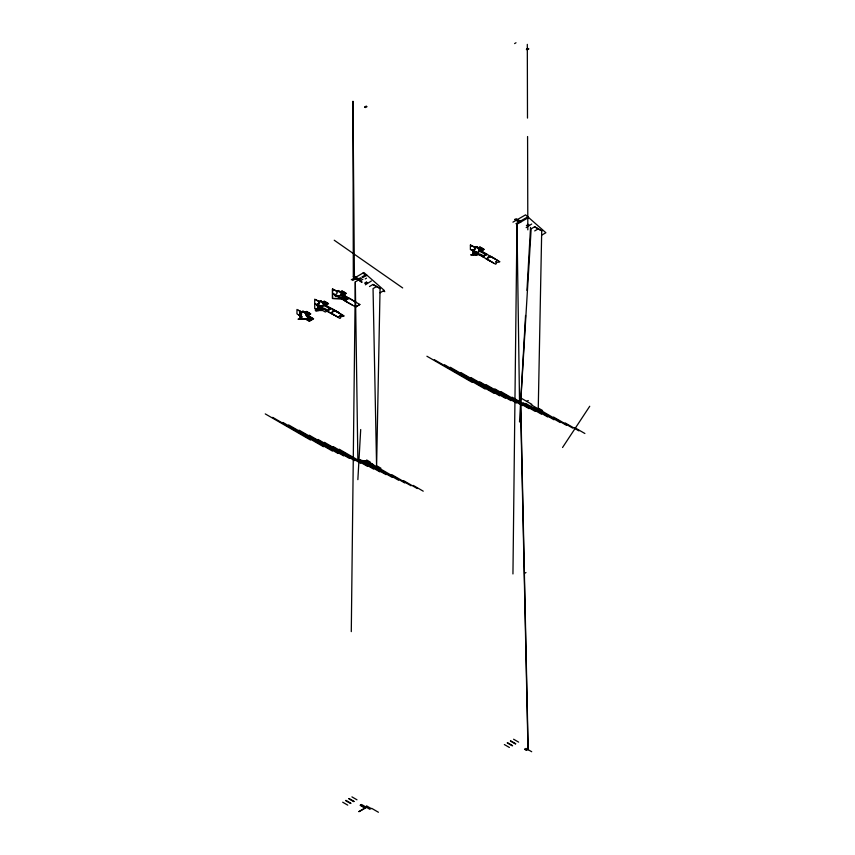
<?xml version="1.0" encoding="UTF-8"?>
<svg xmlns="http://www.w3.org/2000/svg" width="855" height="855" viewBox="0 0 855 855"><rect width="100%" height="100%" fill="white"/><g stroke="black" fill="none" stroke-linecap="round" stroke-linejoin="round"><path stroke-width="1.28" d="M319.791 310.472L319.791 308.762M351.287 631.621L355.317 281.872L361.409 278.345M512.947 573.951L516.976 224.202L528.54 217.523M380.058 288.637L376.595 466.531L373.047 288.584L376.499 286.585M538.244 408.861L541.707 230.968M357.86 479.644L360.703 429.52M519.519 421.975L525.558 315.463M526.969 290.401L530.538 227.462M342.962 298.299A1.25 0.727 0 0 0 341.188 298.299L344.864 300.479L348.648 298.288L347.643 297.711L347.322 299.058L346.083 298.448L347.408 297.572L342.759 295.467M562.547 447.507L589.736 406.253M364.615 107.099L366.271 106.212M364.829 107.121L366.25 106.298M365.427 107.57L367.03 106.651M514.614 43.584L516.003 42.75M527.204 49.761L528.625 48.938M527.172 49.847L528.775 48.927M298.459 310.322L302.007 312.096L303.076 311.477L304.733 312.438L306.507 311.412L310.771 313.871L307.928 315.516L313.614 318.797L309.35 321.256L305.801 319.204L298.01 319.204L305.94 319.011L307.864 317.9L308.527 318.284L306.507 319.343L309.35 320.978L311.124 319.952L309.264 318.883A1.25 0.727 0 0 1 307.49 318.883M316.222 300.062L320.005 301.975L314.715 299.197L314.715 303.578L318.701 305.876L321.779 305.876L323.778 304.722L324.334 302.67L325.979 303.621L323.468 305.075L323.318 303.215L319.973 301.281M333.974 289.813L337.757 291.726L332.477 288.947L332.477 293.318L336.464 295.627L339.542 295.627L341.54 294.473L341.54 292.731L340.44 292.1L342.021 291.181L345.815 293.372L342.524 295.264L344.159 295.766L343.208 295.21M351.287 279.82L354.43 278.003L358.213 280.194M355.851 277.191L363.909 272.531L384.226 290.39L380.058 292.805M334.679 290.23L332.531 289.033L332.531 293.308L334.679 294.601M352.645 280.504L355.701 278.741M357.069 279.125L358.138 278.506M301.537 311.819L302.959 311.006L305.096 312.235M319.3 301.569L320.721 300.746M337.052 291.32L338.473 290.497M358.694 278.826L360.468 277.8M361.889 276.977L365.277 275.021M319.385 301.623L320.807 300.8M338.559 290.55L337.137 291.266M298.459 314.693L300.885 316.297A1.421 0.823 0 0 1 302.307 317.12L300.768 317.12L300.768 319.011M362.83 277.522L366.88 275.192M317.194 305.011L318.081 304.594L317.066 304.006A1.421 0.823 0 0 1 319.075 304.006M319.054 301.826L319.182 303.963L319.054 301.708M334.957 294.751L336.945 293.714L336.817 291.459M304.733 312.706L306.507 311.68L310.301 313.871L308.217 315.078L307.18 314.48L308.228 313.871L306.571 312.919L306.507 311.68M317.536 305.149L319.054 305.513L318.466 306.015L314.715 303.846L314.715 308.762L323.692 308.762L327.112 310.728L329.239 309.724L325.327 312.022L322.645 310.472L315.281 310.472M322.901 302.221L324.269 301.43L328.053 303.621L324.505 305.673L330.383 309.115M362.926 279.222L359.731 281.071L361.729 282.225M305.043 313.165L306.539 312.299L307.597 312.759M322.645 303.001L324.302 302.05L325.349 302.51M336.464 295.627L335.246 296.322A1.25 0.727 0 0 0 337.02 296.322L337.169 296.311M365.235 278.912L366.528 278.164M305.374 312.342L306.571 312.919M306.753 313.016L307.789 312.417M324.505 302.766L325.541 302.168M342.257 292.517L343.293 291.918M307.073 313.208L308.11 312.609M324.836 302.959L325.862 302.36M342.588 292.699L343.625 292.1M325.157 303.14L326.193 302.542M342.908 292.891L343.945 292.292M325.477 303.333L326.514 302.734L325.007 303.055M343.24 293.083L344.276 292.485M325.808 303.514L326.845 302.916M343.56 293.265L344.597 292.666M337.896 296.685L338.601 297.091M323.981 305.406L327.048 303.643L326.001 303.172M342.064 294.964L344.811 293.383L343.753 292.923M306.464 315.762L307.789 315.003L306.464 314.886L306.464 312.973M306.614 315.848L307.33 315.431L311.37 317.771M338.922 297.177C340.258 294.419 345.527 297.422 340.611 298.16L338.837 297.134M324.654 305.759L325.36 305.342L330.896 308.537L330.094 309.05M365.395 283.347L366.816 282.524L366.25 282.203M340.814 298.513L344.928 296.14L346.767 297.251L345.623 297.807M371.391 280.964L365.374 284.811M345.848 296.728L345.014 297.209L345.933 297.732M309.264 318.883L311.273 319.866L313.144 318.797L311.509 317.857L310.622 318.37A1.25 0.727 0 0 1 310.622 319.385M342.951 299.368L344.811 298.299L343.005 297.241A1.25 0.727 0 0 0 343.005 298.267M343.079 299.442L344.447 299.549L343.86 299.891M346.222 298.534L347.643 297.711M369.488 286.532L373.037 284.416L380.293 288.595L372.898 284.501M330.661 313.048L332.852 311.808A1.421 0.823 0 0 1 332.926 310.686L334.006 311.305L334.893 310.814L341.818 314.811M333.856 311.22L334.925 310.589M334.209 315.1L326.866 311.135M351.971 304.85L344.715 300.832L349.278 298.203L356.225 302.392M337.757 317.152L342.086 314.726M355.52 306.902L359.784 304.444M471.896 245.855L475.679 247.758L470.389 244.979L470.389 249.361L474.375 251.659L471.896 250.226M512.947 222.15L516.078 220.334M517.499 219.521L525.569 214.862L545.885 232.731L541.856 235.05M472.601 246.261L470.453 245.075M518.729 221.456L519.787 220.836M474.974 247.352L476.481 246.582M515.96 223.689L518.921 221.979M520.342 221.156L527.824 216.839M472.601 250.633L470.453 249.339M472.868 250.793L473.67 250.333L472.74 249.788A1.421 0.823 0 0 1 474.749 249.788L474.856 247.565L474.771 249.799M472.965 250.846L473.755 250.376M478.34 247.865L479.944 246.945L484.208 249.404L481.365 251.049L499.886 261.737A3.014 1.742 0 0 1 495.622 261.737A3.014 1.742 0 0 1 495.622 264.195L479.228 254.737M478.576 248.003L479.944 247.213L483.727 249.404L480.179 251.456L485.864 254.737M478.319 248.784L479.976 247.832L481.023 248.292M480.179 248.549L481.215 247.95M480.51 248.741L481.536 248.142M480.831 248.923L481.867 248.324M481.151 249.115L482.188 248.516L480.681 248.837M478.992 250.772L480.008 248.452L481.654 249.404L479.142 250.857L478.992 248.997L475.647 247.063M481.483 249.307L482.519 248.709M479.655 251.188L482.722 249.425L481.675 248.965M480.328 251.541L481.034 251.135L486.57 254.32L485.768 254.833M527.14 225.624L528.561 224.812M531.703 224.031L526.167 227.633M481.771 255.207L482.209 255.463M482.786 256.789L484.678 255.474M485.918 254.918L487.04 254.32M486.335 258.841L488.526 257.59A1.421 0.823 0 0 1 488.6 256.468L489.787 257.045M489.53 257.002L490.599 256.372M534.696 230.914L538.158 228.916M489.68 257.088L490.567 256.596L497.696 260.476M493.431 262.934L486.687 258.841L488.44 257.644M359.057 459.862L361.932 460.866M360.479 460.268L386.107 474.653M361.002 460.332L362.969 460.995M361.526 460.396L363.493 461.059M361.409 460.813L359.955 460.214M362.039 460.46L364.016 461.112M362.563 460.514L392.338 477.432M363.086 460.578L365.053 461.24M363.61 460.642L365.577 461.305M364.123 460.706L398.58 480.211M364.647 460.77L366.624 461.422M365.171 460.824L368.719 462.16L404.81 482.99M526.808 401.337L528.262 400.535M524.575 573.352L525.975 572.519M358.886 811.566L366.346 807.259M359.057 811.662L366.506 807.355M307.255 313.304L308.719 312.962M479.452 250.152L480.36 249.959L479.452 249.126M323.778 304.359L324.686 304.177L323.778 303.343M306.464 314.362L307.373 313.529L306.464 313.336M346.318 298.481L348.648 298.288M475.337 254.811L476.844 254.811M340.664 291.972L342.021 290.914L346.286 293.372L343.443 295.007L359.923 304.53L355.669 306.988L332.477 293.596L332.477 298.502L340.547 298.694M341.316 298.694L333.514 298.502M300.351 312.78L301.27 312.353L300.351 312.855M300.768 317.162L300.896 319.011M534.546 226.832L541.942 230.936L534.696 226.746L531.147 228.862L520.706 402.192L528.166 749.685M527.963 224.352L528.775 224.833M527.995 224.48L528.625 224.844M516.003 218.656L521.293 221.702M526.359 225.282L527.172 225.752M514.934 219.265L520.225 222.321M514.614 219.489L519.872 222.524M476.395 246.529L478.522 247.768M476.299 246.582L479.676 248.634M481.418 249.542L482.455 250.141M481.098 249.724L482.135 250.323M480.767 249.917L481.803 250.515M480.446 250.109L481.483 250.707M490.717 256.308L494.265 258.36M480.115 250.291L481.151 250.889M479.794 250.483L480.831 251.081M479.473 250.665L480.499 251.263M486.057 254.897L484.838 254.298A1.421 0.823 0 0 0 484.838 255.463L482.786 256.511L479.366 254.544C462.705 254.181 473.798 256.201 480.083 254.127L483.823 256.137M486.217 258.905L489.765 260.957M383.403 290.871L384.793 291.673M366.218 282.075L367.03 282.545M359.634 279.371L354.344 276.315L353.286 276.935L358.576 279.991M364.615 282.994L365.427 283.475M360.083 280.857L362.082 282.011M340.985 291.779L343.742 293.372L341.605 294.601L342.641 295.199M338.388 290.55L340.6 291.726M343.56 293.468L344.597 294.067M343.24 293.66L344.276 294.259M342.908 293.842L343.945 294.441M574.902 427.735L584.884 433.506M337.736 291.031L341.081 292.955L341.081 294.74M342.588 294.035L343.625 294.633M342.257 294.227L343.293 294.825M565.102 422.904L578.931 430.877M341.936 294.409L342.973 295.007M520.727 397.928L531.853 404.351M538.96 408.455L542.572 410.539M553.548 417.048L572.7 428.099M344.832 297.219L346.403 298.256M531.147 404.768L566.459 425.32M534.236 407.536L560.228 422.552M525.665 403.41L553.997 419.773M523.185 402.801L547.766 416.994M341.188 298.299L342.075 298.812L343.988 297.818A1.25 0.727 0 0 0 345.719 297.732M512.038 397.18L541.536 414.215M500.848 391.547L535.294 411.437M494.831 388.886L529.063 408.658M486.11 384.675L522.394 405.623M479.687 381.79L516.42 402.994M470.891 377.525L510.98 400.674M460.781 372.513L505.358 398.248M450.275 367.265L499.737 395.822M444.536 364.775L494.115 393.396M434.329 359.699L485.148 389.036M426.912 356.236L472.131 382.345M320.625 300.8L322.848 301.975M325.744 303.76L326.781 304.359M324.002 302.852L322.666 302.082L324.269 301.163L328.534 303.621L325.691 305.256L344.212 315.955A3.014 1.742 0 0 1 339.948 315.955A3.014 1.742 0 0 1 339.948 318.413L323.553 308.954M325.424 303.942L326.46 304.54M325.092 304.134L326.129 304.733M324.772 304.316L325.808 304.914M324.44 304.508L325.477 305.107M335.042 310.525L338.708 312.502L331.612 308.409L330.244 309.136L329.164 308.516A1.421 0.823 0 0 0 329.164 309.681M324.12 304.701L325.157 305.299M323.799 304.882L324.825 305.481M332.852 311.808L331.013 313.048L337.939 317.045M328.096 310.429L324.408 308.345L323.692 308.954L315.762 308.762M318.049 310.91L316.029 309.745L316.029 311.199L317.28 310.472L317.28 309.018M310.654 318.178L305.834 315.399L305.834 313.347L303.076 311.754L302.007 312.364L296.963 309.457L296.963 313.828L300.768 316.297M307.715 317.985L305.94 319.011M413.243 485.405L423.236 491.176M403.453 480.563L417.272 488.547M366.645 459.969L370.204 462.021M377.301 466.125L380.913 468.209M391.889 474.717L411.041 485.768M369.488 462.437L373.047 464.479M379.877 471.885L357.86 459.167L355.317 281.872M339.2 449.217L373.646 469.106M333.172 446.556L367.415 466.328M324.451 442.345L360.735 463.292M318.028 439.449L354.772 460.663M309.232 435.195L349.332 458.344M299.122 430.183L343.71 455.918M288.627 424.935L338.078 453.492M282.887 422.445L332.456 451.066M272.67 417.368L323.489 446.705M265.264 413.906L310.483 440.015M513.588 739.222L518.632 742.129M525.975 748.414L531.703 751.727M510.745 740.858L515.789 743.775M524.906 749.033L526.937 750.209M510.392 741.061L515.437 743.978M524.575 749.258L526.573 750.412M507.549 742.706L512.594 745.613M507.197 742.91L512.241 745.817M504.354 744.545L509.398 747.462M351.929 796.881L356.973 799.799M371.711 808.37L378.423 812.25M366.528 805.859L371.391 808.67M370.055 809.396L361.537 804.48L360.147 805.325L364.925 808.082M349.086 798.527L354.141 801.434M360.479 805.1L365.277 807.868M348.733 798.73L353.778 801.648M345.89 800.376L350.935 803.283M345.538 800.579L350.582 803.486M342.695 802.214L347.739 805.132M334.23 240.223L402.684 287.943M363.022 273.044L366.026 275.684M520.524 402.374L527.995 749.589M516.976 224.202L519.519 401.497M354.43 278.003L352.955 101.253L353.307 276.956M527.311 44.364L527.492 118.086M527.578 136.522L527.824 229.845M321.042 310.472L321.042 308.762M476.427 254.298L475.669 254.298M473.296 251.306L473.296 254.544M473.168 251.231L473.168 254.544M332.531 293.682L332.531 298.47M322.303 309.018L322.303 310.472M321.672 309.018L321.672 310.472M320.753 306.389L319.994 306.389M320.422 309.018L320.422 310.472M319.161 309.018L319.161 310.472M318.53 309.018L318.53 310.472M317.91 309.018L317.91 310.472M317.622 305.524L317.622 308.762L317.494 305.449M316.649 309.018L316.649 310.472M301.27 314.961L300.351 314.886M299.742 311.049L299.859 315.506M299.742 315.698L299.742 319.011M344.875 297.198A1.25 0.727 0 0 1 344.875 296.172M345.228 299.699L345.003 300.009A3.27 1.881 0 0 1 344.629 300.276L344.095 299.966A3.27 1.881 0 0 1 344.544 299.742L345.228 299.699M527.963 48.457L526.359 49.376L528.016 48.489M326.097 309.425L326.097 309.425M473.659 250.675L474.728 251.295L473.659 250.675M478.565 252.075L473.542 252.075L473.542 254.395L478.565 254.395L478.565 252.075M476.427 252.172L475.669 252.685L476.427 252.172M475.091 253.027L474.204 253.454L475.091 253.027M477.892 253.027L477.015 253.454L477.892 253.027M322.891 306.293L317.868 306.293L317.868 308.612L322.891 308.612L322.891 306.293M319.417 307.234L318.53 307.672L319.417 307.234M322.217 307.234L321.341 307.672L322.217 307.234M320.753 308.014L319.994 308.516L320.753 308.014M301.484 312.855L300.148 312.855L300.148 314.886L301.484 314.886L301.484 312.855M319.834 308.003A1.09 0.631 0 0 0 321.469 307.458A1.09 0.631 0 0 0 319.834 306.913A1.09 0.631 0 0 0 319.834 308.003M475.508 253.785A1.09 0.631 0 0 0 477.143 253.24A1.09 0.631 0 0 0 475.508 252.695A1.09 0.631 0 0 0 475.508 253.785"/></g></svg>
